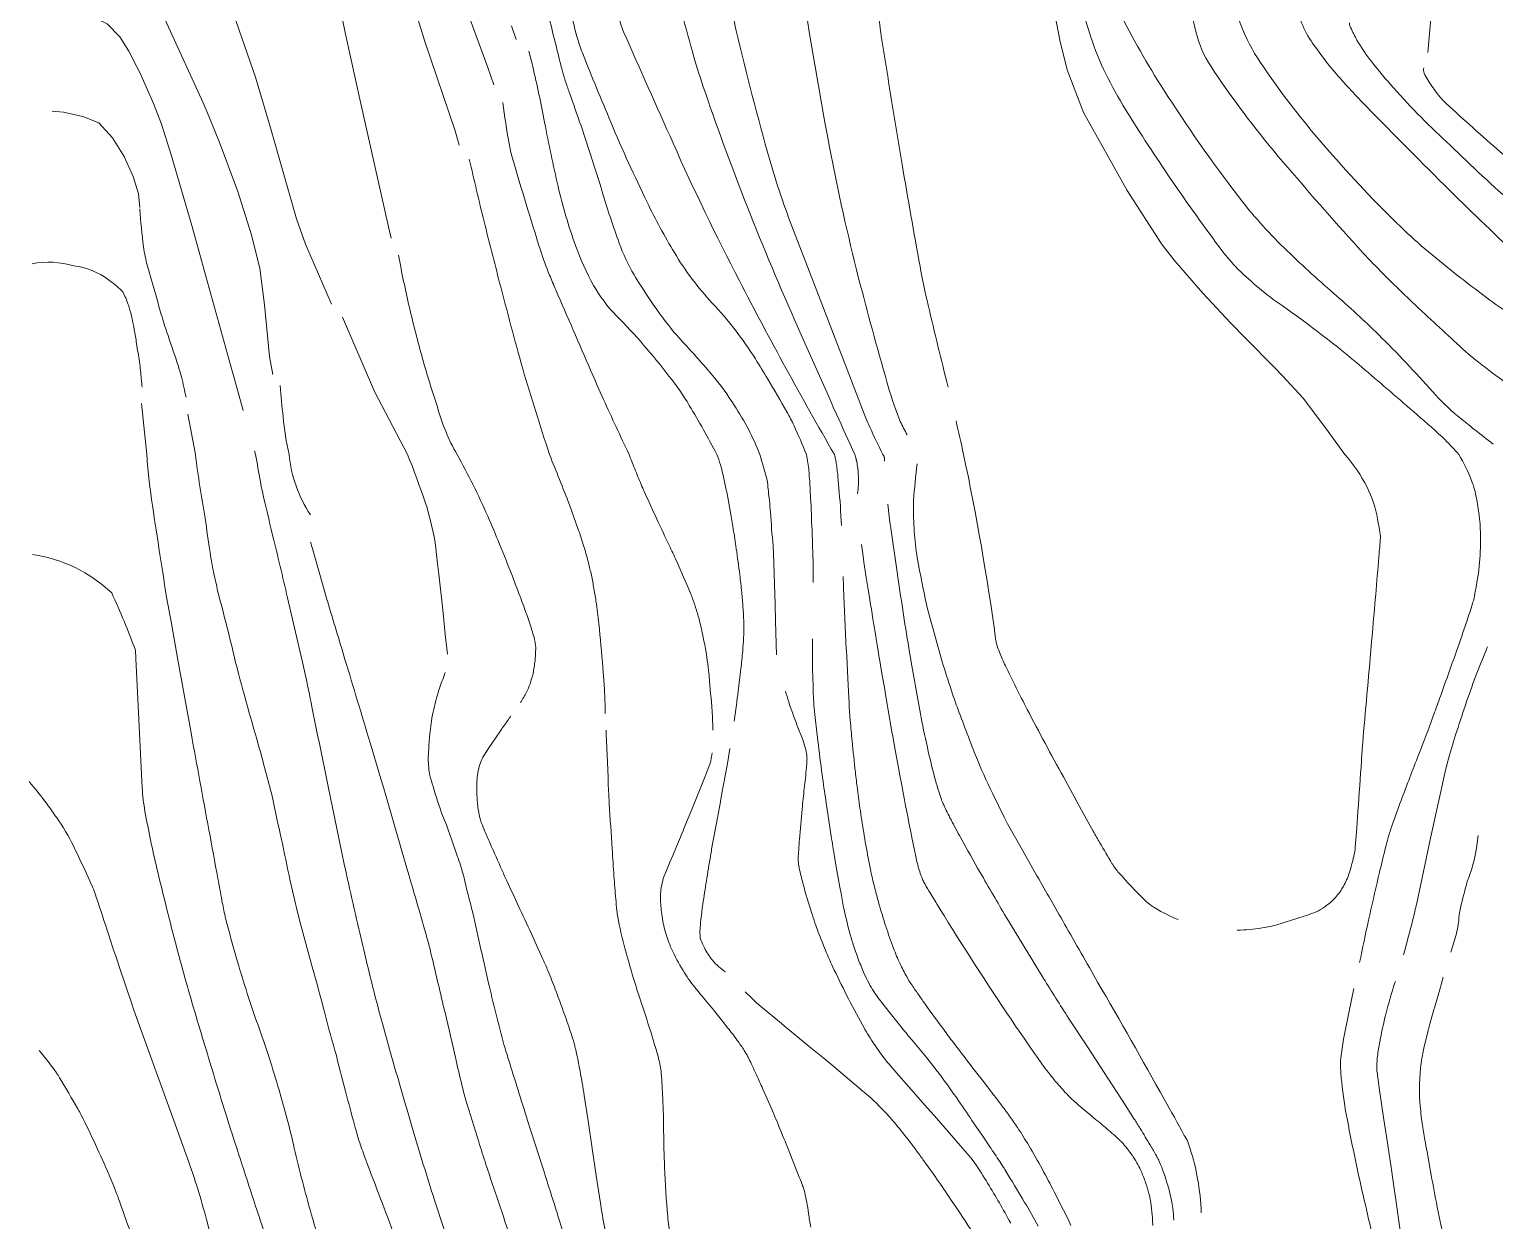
# Model space of a CAD drawing. Header units: inches. Extents: x 115425 to 116786, y 150085 to 152399.
# Drawn here: x 115817.5 to 115936.3, y 151437.8 to 151534.5 of the extents above; entities that cross this region are included whole.
import ezdxf

# ---------------------------------------------------------------- set-up
doc = ezdxf.new("R2010")
doc.units = ezdxf.units.IN
doc.header["$MEASUREMENT"] = 0
doc.layers.add('Contour', color=7, linetype='Continuous', lineweight=0, true_color=0xbed2ff)

msp = doc.modelspace()

# ---------------------------------------------------------------- linework, layer by layer
at = {"layer": 'Contour'}
for p, q in [((115827.01, 151500), (115826.59, 151504.13)), ((115830.34, 151503.25), (115830.95, 151500)), ((115835.83, 151500), (115835.74, 151500.29))]:
    msp.add_line(p, q, dxfattribs=at)
for points in [[(115855.15, 151529.97), (115854.65, 151531.39), (115853.9, 151533.45), (115852.54, 151537.23), (115850.97, 151541.45), (115850.05, 151543.98), (115849.69, 151546.02), (115849.93, 151558.71), (115850.08, 151561.91), (115850.31, 151566.39), (115850.5, 151568.79), (115851.07, 151573.56), (115851.36, 151575.15), (115852.08, 151578.4), (115852.93, 151581.37), (115853.77, 151584.37), (115854.63, 151587.66), (115855.61, 151590.94), (115856.61, 151594.28), (115857.66, 151598.29), (115858.44, 151601.95), (115859.23, 151604.96), (115859.4, 151605.09)], [(115837.22, 151506.49), (115836.97, 151507.93), (115836.55, 151512.12), (115836.18, 151515.11), (115835.48, 151517.88), (115834.38, 151521.32), (115832.97, 151525.17), (115832.05, 151527.45), (115831.58, 151528.52), (115828.62, 151534.97), (115827.95, 151536.34), (115826.23, 151539.62), (115825.54, 151540.94), (115824.89, 151542.16), (115824.41, 151543.34), (115824.23, 151544.48), (115824.12, 151545.44), (115823.96, 151547.23), (115823.92, 151548.57), (115823.76, 151548.9)], [(115899.08, 151548.73), (115899.13, 151546.72), (115899.17, 151546.11), (115899.87, 151540.48), (115900.44, 151536.71), (115901.04, 151533.61), (115901.64, 151531.19), (115902.97, 151527.74), (115906.5, 151521.41), (115909.3, 151517.08), (115910.31, 151515.75), (115912.64, 151513.08), (115914.88, 151510.68), (115916.14, 151509.4), (115918.42, 151507.08), (115919.12, 151506.35), (115920.78, 151504.56), (115922.6, 151502.15), (115924.16, 151500)], [(115841.99, 151512.2), (115839.89, 151517.06), (115839.16, 151519.12), (115836.98, 151526.68), (115835.81, 151530.61), (115834.51, 151534.42), (115832.96, 151538.93)], [(115846.82, 151517.54), (115846.62, 151518.45), (115844.33, 151528.58), (115843.11, 151534.09), (115842.37, 151537.83)], [(115852.33, 151525.08), (115852.01, 151526.24), (115849.55, 151533.49), (115848.37, 151537.39)], [(115820.81, 151535.9), (115822.34, 151535.62), (115823.79, 151534.94), (115824.83, 151533.87), (115825.56, 151532.72), (115826.21, 151531.45), (115826.44, 151530.97), (115827.56, 151528.48), (115828.2, 151526.8), (115828.99, 151524.31), (115830.65, 151518.57), (115831.79, 151514.45), (115833.95, 151506.67), (115834.11, 151506.11), (115834.82, 151503.57)], [(115930.89, 151532.61), (115931.22, 151536.26)], [(115856.95, 151533.66), (115856.58, 151534.76)], [(115819.33, 151527.85), (115820.26, 151527.76), (115821.81, 151527.42), (115823.11, 151526.89), (115824.22, 151525.67), (115825.16, 151524.16), (115825.9, 151522.54), (115826.33, 151521.13), (115826.44, 151520.03)], [(115848.14, 151500), (115845.48, 151505.1), (115842.88, 151511.12)], [(115893.24, 151500), (115893.16, 151500.35), (115893.09, 151500.69), (115893.01, 151501.04), (115892.93, 151501.38), (115892.86, 151501.72), (115892.78, 151502.05), (115892.7, 151502.39), (115892.63, 151502.72)], [(115848.14, 151500), (115848.34, 151499.5), (115848.54, 151499.01), (115848.72, 151498.52), (115848.9, 151498.04), (115849.08, 151497.56), (115849.25, 151497.08), (115849.42, 151496.6), (115849.57, 151496.13), (115849.73, 151495.66), (115849.86, 151495.2), (115849.99, 151494.73), (115850.1, 151494.26), (115850.21, 151493.79), (115850.3, 151493.32), (115850.38, 151492.85), (115850.44, 151492.38), (115850.51, 151491.84), (115850.59, 151491.14), (115850.69, 151490.29), (115850.8, 151489.3), (115850.92, 151488.15), (115851.06, 151486.85), (115851.21, 151485.4), (115851.38, 151483.79)], [(115881.03, 151489.62), (115881.03, 151489.67), (115881.03, 151489.74), (115881.03, 151489.83), (115881.03, 151489.96), (115881.03, 151490.11), (115881.03, 151490.28), (115881.03, 151490.48), (115881.03, 151490.71), (115881.03, 151490.94), (115881.03, 151491.14), (115881.03, 151491.32), (115881.03, 151491.48), (115881.02, 151491.61), (115881.02, 151491.72), (115881.02, 151491.8), (115881.02, 151491.86), (115881.02, 151491.92), (115881.02, 151492), (115881.01, 151492.1), (115881.01, 151492.22), (115881, 151492.35), (115881, 151492.51), (115880.99, 151492.69), (115880.99, 151492.89), (115880.98, 151493.1), (115880.97, 151493.34), (115880.96, 151493.59), (115880.95, 151493.87), (115880.94, 151494.16), (115880.92, 151494.47), (115880.91, 151494.8), (115880.9, 151495.16), (115880.88, 151495.5), (115880.87, 151495.83), (115880.85, 151496.13), (115880.84, 151496.41), (115880.82, 151496.67), (115880.81, 151496.91), (115880.8, 151497.12), (115880.79, 151497.31), (115880.78, 151497.49), (115880.77, 151497.67), (115880.76, 151497.84), (115880.74, 151498.01), (115880.73, 151498.18), (115880.72, 151498.34), (115880.71, 151498.51), (115880.7, 151498.67), (115880.68, 151498.83), (115880.67, 151498.99), (115880.65, 151499.15), (115880.62, 151499.32), (115880.59, 151499.49), (115880.56, 151499.66), (115880.52, 151499.83), (115880.49, 151500)], [(115882.76, 151500), (115882.8, 151499.87), (115882.83, 151499.74), (115882.85, 151499.62), (115882.88, 151499.5), (115882.9, 151499.38), (115882.92, 151499.27), (115882.94, 151499.16), (115882.95, 151499.05), (115882.97, 151498.93), (115882.98, 151498.78), (115883, 151498.6), (115883.03, 151498.39), (115883.05, 151498.15), (115883.07, 151497.88), (115883.1, 151497.58), (115883.13, 151497.25), (115883.16, 151496.9), (115883.19, 151496.54), (115883.22, 151496.17), (115883.25, 151495.8), (115883.27, 151495.42), (115883.29, 151495.02), (115883.31, 151494.62), (115883.33, 151494.22)], [(115884.42, 151500), (115884.44, 151499.93), (115884.46, 151499.87), (115884.48, 151499.81), (115884.49, 151499.74), (115884.51, 151499.68), (115884.53, 151499.63), (115884.54, 151499.57), (115884.55, 151499.52), (115884.56, 151499.46), (115884.58, 151499.41), (115884.59, 151499.34), (115884.6, 151499.28), (115884.61, 151499.21), (115884.62, 151499.14), (115884.63, 151499.06), (115884.65, 151498.98), (115884.66, 151498.9), (115884.67, 151498.81), (115884.68, 151498.71), (115884.69, 151498.61), (115884.7, 151498.5), (115884.7, 151498.38), (115884.71, 151498.26), (115884.72, 151498.14), (115884.73, 151498), (115884.73, 151497.86), (115884.72, 151497.71), (115884.71, 151497.54), (115884.7, 151497.37), (115884.68, 151497.19), (115884.66, 151497.01), (115884.63, 151496.81)], [(115886.7, 151500), (115886.72, 151499.97), (115886.73, 151499.95), (115886.74, 151499.92), (115886.75, 151499.9), (115886.76, 151499.88), (115886.77, 151499.86), (115886.78, 151499.84), (115886.79, 151499.82), (115886.79, 151499.81), (115886.8, 151499.79), (115886.8, 151499.77), (115886.81, 151499.76), (115886.81, 151499.74), (115886.82, 151499.73), (115886.82, 151499.71), (115886.82, 151499.69), (115886.83, 151499.68), (115886.83, 151499.66), (115886.83, 151499.63), (115886.83, 151499.6), (115886.83, 151499.56), (115886.83, 151499.53), (115886.83, 151499.48), (115886.83, 151499.44)]]:
    msp.add_lwpolyline(points, dxfattribs=at)
for points in [[(115891.99, 151505.46, -0.005304), (115890.37, 151512.1, -0.01185), (115889.71, 151515.25, -0.003665), (115888.26, 151523.52, -0.002919), (115886.57, 151533.93, -0.039018), (115886.18, 151539.04, -0.018951), (115886.59, 151549.57)], [(115888.66, 151501.58, -0.004994), (115888.1, 151502.66, -0.026471), (115888.01, 151502.88, -0.019773), (115887.02, 151505.89, -0.007192), (115884.73, 151514.31, -0.015579), (115882.37, 151524.92, -0.011125), (115879.87, 151539.91, -0.034587), (115879.74, 151541.56, -0.010024), (115879.83, 151547.26)], [(115933.39, 151500, 0.004556), (115932.3, 151501.17, 0.020735), (115932.05, 151501.42, 0.004095), (115929.71, 151503.48, 0.002309), (115925.51, 151507.09, 0.024332), (115919.06, 151512.07, -0.04281), (115915.49, 151515.03, -0.037593), (115914.2, 151516.52, -0.01051), (115910.1, 151522.26, -0.011187), (115906.38, 151527.97, -0.022991), (115904.77, 151530.87, -0.038461), (115903.53, 151533.93, -0.032203), (115902.57, 151537.76, -0.018791), (115902.11, 151541.01, -0.042634), (115902.08, 151542.46, -0.027912), (115902.28, 151544.07, 0.035905), (115902.41, 151545.33, 0.011655), (115902.41, 151545.55, -0.025658), (115902.41, 151545.65, -0.074385), (115902.42, 151545.68, -0.025845), (115902.46, 151545.76)], [(115886.7, 151500, -0.005716), (115885.63, 151502.21, -0.017943), (115885.32, 151502.93), (115883.8, 151506.88), (115882.82, 151509.41), (115881.07, 151513.96), (115879.45, 151518.16, -0.022356), (115877.53, 151523.87, -0.012417), (115874.81, 151534.37, -0.004416), (115873.58, 151539.85, -0.005949), (115872.75, 151543.94), (115872.73, 151544.05), (115872.62, 151544.79)], [(115884.42, 151500, -0.000887), (115882.93, 151503.27, -0.001908), (115882.25, 151504.8), (115880.29, 151509.21), (115879.54, 151510.91, -0.01053), (115875.48, 151520.66, -0.011382), (115872.13, 151529.83, -0.014319), (115871.25, 151532.68, -0.005852), (115869.38, 151539.73, -0.021066), (115869.18, 151540.68, -0.00725), (115868.77, 151543.47)], [(115936.19, 151500.84), (115936.02, 151500.97), (115935.99, 151500.99, -0.003939), (115934.52, 151502.14, -0.004658), (115933.29, 151503.13, -0.039048), (115931.28, 151505.08, 0.017209), (115926.91, 151509.69, 0.015838), (115923.25, 151513.06, -0.014391), (115919.23, 151516.76, -0.037124), (115915.47, 151520.99, -0.019998), (115909.46, 151529.59, -0.02766), (115905.86, 151535.93, -0.069758), (115904.95, 151538.69, -0.028816), (115904.6, 151541.47, -0.037099), (115904.61, 151543.65), (115904.62, 151543.71), (115904.64, 151543.88)], [(115882.76, 151500, -0.011264), (115875.06, 151514.08, -0.014604), (115869.69, 151525.24, -0.00071), (115865.67, 151534.27, -0.020813), (115865.55, 151534.59, -0.013128), (115865.05, 151536.18, -0.005443), (115863.97, 151540.06, -0.011898), (115863.87, 151540.47, -0.003956), (115863.62, 151541.71)], [(115937.25, 151505.79, -0.00776), (115934.99, 151507.47, -0.020637), (115934.18, 151508.14, -0.003781), (115930.43, 151511.59, -0.005983), (115928.11, 151513.81, -0.015424), (115924.82, 151517.24, -0.007955), (115918.76, 151524.18, -0.029572), (115913.31, 151531.46, -0.086932), (115912.07, 151534.31, -0.014829), (115911.69, 151536.11, 0.018697), (115911.38, 151537.53), (115911.22, 151538.14), (115911.06, 151538.76), (115910.96, 151539.17), (115910.77, 151539.96)], [(115880.49, 151500, 0.011892), (115879.49, 151502.33, 0.024055), (115878.92, 151503.44, 0.003618), (115877.36, 151506.11, 0.005864), (115876.36, 151507.74, 0.047945), (115872.86, 151512.28, -0.053738), (115869.79, 151516.37, -0.020984), (115867.58, 151520.45, -0.013741), (115864.65, 151526.91, -0.00573), (115862.33, 151532.58, -0.025233), (115861.89, 151533.9, -0.0131), (115861.29, 151536.27, 0.01225), (115860.65, 151538.81), (115860.64, 151538.83), (115860.58, 151539.05)], [(115915.01, 151538.21, 0.02339), (115915.03, 151537.32, 0.037808), (115915.1, 151536.9, 0.019371), (115915.33, 151536.03, 0.014059), (115915.73, 151534.85, 0.058911), (115917.3, 151531.81, 0.027326), (115921.73, 151525.93, 0.019836), (115927.56, 151519.56, 0.027932), (115932.12, 151515.45, 0.010283), (115935.92, 151512.52, 0.020682), (115937.89, 151511.18, 0.014967), (115938.02, 151511.1, 0.003531), (115938.59, 151510.8)], [(115876.72, 151500, 0.053117), (115874.64, 151503.98, 0.035436), (115872.91, 151506.37, 0.013436), (115870.48, 151509.11, -0.024437), (115869.18, 151510.65, -0.029069), (115866.52, 151514.57, -0.048482), (115865.31, 151517.14, -0.013123), (115863.94, 151521.3, 0.010246), (115862.22, 151526.65, 0.002594), (115861.26, 151529.38, -0.007594), (115860.94, 151530.32, -0.015304), (115860.68, 151531.21, -0.00336), (115859.66, 151535.31), (115859.62, 151535.48), (115859.47, 151536.21)], [(115939.83, 151514.96), (115939.42, 151515.11), (115939.39, 151515.13, -0.046657), (115938.45, 151515.85, -0.006872), (115932.67, 151521.41, -0.005046), (115925.9, 151528.23, -0.013605), (115923.48, 151530.85, -0.035068), (115921.29, 151533.75, -0.06751), (115920.49, 151535.46, -0.00719), (115920.35, 151535.9, -0.010287), (115920.27, 151536.22, -0.026001), (115920.23, 151536.43, -0.015448), (115920.19, 151536.8)], [(115924.53, 151535), (115924.52, 151534.95, 0.085438), (115924.54, 151534.82, 0.010603), (115924.62, 151534.62, 0.005117), (115925.14, 151533.61, 0.04097), (115926.36, 151531.83, 0.021395), (115928.11, 151529.74, 0.0281), (115932.7, 151525.08, 0.011693), (115937.96, 151520.17, 0.009714), (115939.87, 151518.79, 0.040956), (115940.87, 151518.18)], [(115857.98, 151532.72), (115858.25, 151531.69), (115858.3, 151531.47, -0.011316), (115859.27, 151526.94, 0.009877), (115860.36, 151521.74, 0.029572), (115861.77, 151516.95, 0.041416), (115863.24, 151513.71, 0.067142), (115865.09, 151511.25, -0.031676), (115869.35, 151506.35, -0.037403), (115871, 151503.97, -0.014701), (115873.23, 151500)], [(115941.95, 151521.12, -0.019328), (115938.63, 151523.12, -0.032418), (115936.79, 151524.52, -0.009231), (115932.37, 151528.48, -0.046201), (115931.58, 151529.37, -0.016345), (115930.88, 151530.38, -0.063604), (115930.59, 151530.93, -0.117367), (115930.55, 151531.35)], [(115866.11, 151500, -0.00257), (115864.04, 151504.46, -0.004902), (115863, 151506.82, -0.000551), (115860.17, 151513.36, -0.003061), (115859.67, 151514.54, -0.022018), (115858.93, 151516.57, -0.006068), (115856.66, 151524.04, -0.027097), (115856.38, 151525.23, -0.010612), (115855.88, 151528.54)], [(115853.16, 151523.94, 0.003327), (115854.36, 151518.89, 0.003279), (115855.62, 151513.93, 0.004633), (115857.49, 151506.95, 0.004633), (115859.66, 151500)], [(115826.45, 151519.91, 0.018445), (115826.74, 151516.84, 0.035539), (115827.07, 151515.27, 0.001444), (115828.13, 151511.54, 0.006859), (115828.36, 151510.76, 0.005397), (115828.86, 151509.26, -0.003445), (115829.64, 151506.92, -0.019248), (115829.82, 151506.28, -0.007569), (115830.19, 151504.63)], [(115826.62, 151505.45, 0.006527), (115826.5, 151506.81, 0.012906), (115826.41, 151507.5, 0.002114), (115826.18, 151509, 0.002783), (115825.99, 151510.14, 0.028802), (115825.58, 151511.91, 0.041373), (115825.18, 151512.94, 0.07221), (115824.97, 151513.3, 0.01795), (115823.9, 151514.17, 0.13344), (115821.08, 151515.3, 0.120632), (115817.71, 151515.46)], [(115852.17, 151500, -0.065998), (115850.57, 151503.85, -0.010744), (115849.37, 151507.76, -0.01133), (115848.3, 151511.93, -0.01133), (115847.42, 151516.15)], [(115837.83, 151505.58, 0.007357), (115838.06, 151503.05, 0.036178), (115838.55, 151500)], [(115841.34, 151435.03, -0.006128), (115840.34, 151438.38, -0.012212), (115838.97, 151443.72, 0.013873), (115837.74, 151448.41, 0.015072), (115836.03, 151453.69, -0.015429), (115834.37, 151458.84, -0.003497), (115833.52, 151461.85, -0.016292), (115833.36, 151462.5, -0.002917), (115833.1, 151463.82, -0.002176), (115832.77, 151465.59, -0.000267), (115831.32, 151473.48, -0.000537), (115830.6, 151477.4), (115829.53, 151483.34), (115829, 151486.27), (115828.61, 151488.43, -0.001433), (115827.39, 151496.34, -0.002668), (115827.15, 151498.34), (115827.05, 151499.46, -0.003916), (115827.01, 151500)], [(115847.11, 151436.58, 0.002409), (115845.97, 151439.6, -0.002285), (115844.76, 151442.78, -0.002833), (115844.27, 151444.14, -0.005589), (115843.94, 151445.28, -0.009165), (115843.24, 151447.92, -0.004115), (115842.38, 151451.22, -0.006709), (115841.44, 151454.68, 0.005388), (115840.42, 151458.42), (115839.5, 151461.81), (115839.19, 151462.98), (115838.64, 151465.41, -0.001287), (115837.91, 151468.86, -0.008005), (115837.24, 151472.02, -0.000987), (115836.18, 151476.03, -0.007862), (115834.21, 151483.12, 0.008593), (115832.75, 151488.92, 0.015936), (115832.45, 151490.29, -0.009002), (115832.14, 151492.03, -0.003067), (115831.74, 151494.82, -0.013129), (115830.95, 151500)], [(115851.65, 151435.53, -0.0072), (115850.33, 151439.51, -0.00499), (115848.56, 151445.3, -0.001712), (115846.77, 151451.45, -0.004454), (115846.11, 151453.82, -0.001475), (115845.51, 151456.1, -0.003345), (115845.25, 151457.1, -0.00245), (115844.77, 151459.11, -0.001792), (115844.12, 151461.86, -0.001226), (115843.36, 151465.23, -0.002982), (115843.05, 151466.62), (115842.8, 151467.82), (115841.72, 151473.05, -0.001731), (115840.4, 151479.52, 0.004076), (115839.83, 151482.27), (115839.71, 151482.8), (115838.42, 151488.37, 0.002486), (115837.21, 151493.46, -0.003584), (115836.38, 151496.99, -0.011731), (115836.22, 151497.78, -0.001747), (115835.83, 151500)], [(115852.17, 151500, -0.024152), (115854.65, 151494.99, -0.005691), (115855.61, 151492.72, -0.005027), (115856.65, 151490.12, -0.001158), (115857.36, 151488.25, -0.00288), (115857.64, 151487.5, -0.002629), (115858.1, 151486.21, -0.003955), (115858.45, 151484.99, -0.00763), (115858.53, 151484.55), (115858.55, 151484.29, -0.012296), (115858.54, 151484.04, -0.01635), (115858.49, 151483.28, -0.018656), (115858.33, 151482.22, -0.009728), (115858.09, 151481.38, -0.026327), (115857.81, 151480.72, -0.008671), (115857.32, 151479.87)], [(115864.19, 151478.98, 0.002795), (115864.15, 151480.27, 0.00538), (115864.11, 151480.94), (115864, 151482.72, 0.00213), (115863.66, 151486.27, 0.006542), (115863.43, 151488.1, 0.003494), (115863.24, 151489.26, 0.006203), (115863.03, 151490.35, 0.009688), (115862.79, 151491.32, 0.007769), (115862.43, 151492.6, 0.012404), (115861.96, 151494), (115861.29, 151495.91, 0.001681), (115859.66, 151500)], [(115866.11, 151500, 0.003251), (115866.64, 151498.66, 0.003441), (115867.16, 151497.4), (115867.22, 151497.25), (115867.22, 151497.25, 0.007334), (115867.34, 151496.99, 0.000943), (115868.25, 151495.01, 0.002375), (115869.29, 151492.79, -0.004194), (115869.88, 151491.53), (115870.06, 151491.12), (115870.54, 151490.05), (115870.8, 151489.44), (115871.11, 151488.7, -0.01486), (115871.29, 151488.22, -0.008312), (115871.58, 151487.35, -0.015908), (115871.86, 151486.37, -0.011516), (115872.16, 151485, -0.007822), (115872.38, 151483.78, -0.00939), (115872.52, 151482.76, -0.008162), (115872.57, 151482.33, -0.001244), (115872.82, 151479.54, -0.010551), (115872.86, 151478.98, -0.004398), (115872.91, 151477.62)], [(115874.64, 151478.35), (115874.66, 151478.49), (115874.66, 151478.5, 0.002325), (115874.96, 151480.79, 0.002922), (115875.18, 151482.61, 0.007832), (115875.33, 151484.03, 0.009985), (115875.4, 151485.15, 0.008649), (115875.42, 151485.97, 0.011916), (115875.41, 151486.57, 0.00491), (115875.39, 151487.03, 0.004027), (115875.35, 151487.59, 0.006512), (115875.25, 151488.82, 0.005622), (115875.09, 151490.24, 0.004899), (115874.81, 151492.35, 0.00636), (115874.56, 151493.96), (115874.52, 151494.17), (115874.5, 151494.3), (115874.36, 151495.12), (115874.03, 151496.95, 0.0077), (115873.97, 151497.22, 0.00132), (115873.63, 151498.79, 0.025812), (115873.53, 151499.16, 0.01095), (115873.23, 151500)], [(115878.08, 151483.73), (115877.99, 151486.47), (115877.95, 151487.85), (115877.82, 151491.95), (115877.8, 151492.59, -0.01413), (115877.59, 151495.29, -0.008935), (115877.5, 151496.28, -0.014987), (115877.35, 151497.74, 0.004754), (115876.72, 151500)], [(115910.64, 151462.26, -0.034788), (115908.8, 151463.18, -0.062654), (115907.89, 151463.88, -0.015226), (115905.84, 151466.05, -0.047407), (115905.27, 151466.82, -0.0027), (115904.3, 151468.48, -0.004764), (115903.76, 151469.42), (115902.81, 151471.14), (115901.33, 151473.83, -0.005473), (115898.4, 151479.31, -0.008621), (115896.63, 151482.85, -0.016336), (115896.15, 151483.96, -0.028333), (115895.92, 151484.63, -0.033726), (115895.84, 151485.03, 0.01875), (115893.24, 151500)], [(115924.16, 151500, -0.062518), (115925.96, 151497.33, -0.074294), (115926.81, 151494.76, -0.00453), (115927.04, 151493.35, -0.057349), (115927.04, 151493.24, -0.002242), (115926.92, 151491.7, -0.000561), (115926.39, 151485.54, -0.000381), (115925.68, 151477.5, 0.002578), (115925.58, 151476.31, 0.002642), (115925.5, 151475.15, -0.000746), (115925.22, 151471.06), (115925.12, 151469.7), (115925, 151468.13, -0.038013), (115924.88, 151467.38, -0.020298), (115924.51, 151466.02, -0.051166), (115924.04, 151464.96, -0.052776), (115923.39, 151464.05, -0.042068), (115922.87, 151463.55, -0.037213), (115922.19, 151463.08, -0.047431), (115921.46, 151462.74, -0.013289), (115918.72, 151461.86, -0.036112), (115917.44, 151461.58, -0.023379), (115915.43, 151461.39)], [(115933.39, 151500, -0.044426), (115934.46, 151497.81, -0.050349), (115934.82, 151496.48, -0.005307), (115935.04, 151495.07, -0.016335), (115935.1, 151494.61, -0.030317), (115935.14, 151492.12, -0.031731), (115934.89, 151489.76, -0.008308), (115934.63, 151488.35, -0.025543), (115934.51, 151487.89, -0.005643), (115934.04, 151486.45, -0.003362), (115933.21, 151484.04, -0.000759), (115931.84, 151480.2, -0.001932), (115931.3, 151478.7, -0.005674), (115930.14, 151475.63, 0.0047), (115928.72, 151471.93, 0.003057), (115927.99, 151469.92, 0.009564), (115927.67, 151468.91, 0.008997), (115927.46, 151468.11, 0.004177), (115926.97, 151466.1, 0.007215), (115925.44, 151459.2), (115925.35, 151458.79)], [(115912.51, 151438.48, 0.03369), (115912.22, 151441.22, 0.036753), (115911.61, 151443.67), (115911.42, 151444.23, 0.034468), (115911.14, 151444.75, 0.006782), (115909.5, 151447.68, 0.005398), (115904.11, 151457.19, 0.001854), (115901.42, 151461.9, 0.000569), (115899.19, 151465.82), (115897.77, 151468.32), (115896.8, 151470.03), (115896.52, 151470.56), (115895.6, 151472.45, -0.013533), (115894.2, 151475.61, -0.003866), (115892.71, 151479.52, -0.014191), (115892.24, 151480.9, -0.011735), (115891.51, 151483.18, -0.006358), (115890.22, 151487.86, -0.003868), (115889.5, 151491.49, -0.015538), (115889.44, 151491.89, -0.020439), (115889.22, 151494.02, -0.012359), (115889.17, 151496.27, -0.002308), (115889.47, 151499.23)], [(115887.09, 151495.96), (115887.27, 151494.51), (115887.34, 151494.02), (115887.85, 151490.44), (115887.87, 151490.31), (115887.89, 151490.2), (115888.02, 151489.3, 0.005087), (115888.99, 151483.15, 0.006479), (115889.86, 151478.34, 0.008592), (115890.46, 151475.54, 0.012105), (115890.96, 151473.57, 0.003285), (115891.23, 151472.65, 0.009664), (115891.33, 151472.34, 0.00597), (115891.44, 151472.01, 0.008869), (115891.53, 151471.79, 0.011814), (115891.66, 151471.49, 0.006693), (115891.9, 151470.98, 0.007047), (115892.22, 151470.36, 0.002934), (115893.01, 151468.89, 0.005283), (115894.58, 151466.09, 0.004025), (115896.7, 151462.46, 0.003857), (115899.72, 151457.49, 0.005894), (115901.75, 151454.27), (115903.28, 151451.93), (115904.63, 151449.86), (115906.34, 151447.22), (115907.08, 151446.07, -0.006028), (115907.55, 151445.32, -0.00326), (115908.4, 151443.92, -0.006567), (115908.87, 151443.11, -0.014842), (115909.06, 151442.74), (115909.11, 151442.64), (115909.22, 151442.38, -0.017874), (115909.53, 151441.55, -0.013529), (115909.87, 151440.44), (115909.91, 151440.3), (115910.1, 151439.48, -0.029449), (115910.21, 151438.85, -0.01932), (115910.28, 151437.88)], [(115857.27, 151434.22, -0.002366), (115855.12, 151440.55, -0.004081), (115853.92, 151444.24, -0.004493), (115852.86, 151447.68, -0.01317), (115852.55, 151448.86, -0.003098), (115852.06, 151450.96, 0.001737), (115851.19, 151454.71, 0.000414), (115850.08, 151459.41, 0.003574), (115849.95, 151459.96, 0.007616), (115849.65, 151461.06, 0.001538), (115848.08, 151466.5), (115846.41, 151472.24), (115846.14, 151473.16), (115845.91, 151473.94), (115845.11, 151476.61, 0.001014), (115843.08, 151483.37, -0.001444), (115841.65, 151488.11), (115841.64, 151488.15), (115840.63, 151491.7, -0.001685), (115840.29, 151492.89)], [(115849.06, 151409.56, -0.004076), (115847.51, 151412.09, -0.009682), (115846.88, 151413.16, -0.001626), (115843.8, 151418.77, -0.0097), (115843.31, 151419.72, -0.014008), (115841.88, 151422.81, -0.009633), (115840.02, 151427.41, -0.004947), (115837.51, 151434.15, -0.006913), (115835.83, 151439.01, -0.001328), (115834.39, 151443.44, -0.002034), (115833.46, 151446.33, -0.002457), (115832.64, 151449, -0.001211), (115831, 151454.42, -0.007843), (115829.44, 151459.97, -0.006811), (115827.83, 151466.41, -0.013031), (115826.86, 151471.04, -0.032398), (115826.64, 151472.94), (115826.56, 151474.61), (115826.37, 151478.48), (115826.12, 151483.45), (115826.08, 151484.12, 0.021406), (115824.16, 151488.76, 0.157185), (115817.74, 151491.87)], [(115908.58, 151437.43, 0.006684), (115908.56, 151438, 0.012113), (115908.53, 151438.31), (115908.45, 151439.06), (115908.44, 151439.14, 0.011723), (115908.39, 151439.49, 0.010312), (115908.31, 151439.88, 0.010318), (115908.22, 151440.22, 0.008482), (115908.1, 151440.63, 0.010955), (115908, 151440.92, 0.006854), (115907.83, 151441.38, 0.018953), (115907.52, 151442.09, 0.022249), (115907.2, 151442.68, 0.007383), (115907, 151443.02, 0.011873), (115906.86, 151443.22, 0.007622), (115906.65, 151443.5, 0.009581), (115906.48, 151443.72, 0.00967), (115906.27, 151443.97, 0.010344), (115906.07, 151444.19, 0.009244), (115905.81, 151444.45, 0.010762), (115905.58, 151444.67, 0.005227), (115905.02, 151445.15, 0.002675), (115903.92, 151446.08), (115903.44, 151446.48), (115903.03, 151446.82), (115902.54, 151447.24), (115902.14, 151447.58, -0.017152), (115901.85, 151447.86, -0.009789), (115901.36, 151448.37, -0.007003), (115900.93, 151448.86, -0.008635), (115900.59, 151449.26, -0.00539), (115900.11, 151449.87, -0.007607), (115899.78, 151450.3), (115899.29, 151450.99), (115898.94, 151451.48), (115898.35, 151452.33), (115898.14, 151452.64), (115897.74, 151453.21), (115897.46, 151453.62), (115897.09, 151454.17), (115896.75, 151454.67), (115896.38, 151455.23), (115896.02, 151455.77), (115895.64, 151456.35), (115895.27, 151456.91), (115894.9, 151457.48), (115894.53, 151458.05), (115894.16, 151458.61), (115893.79, 151459.19), (115893.42, 151459.77), (115893.07, 151460.33), (115892.67, 151460.95), (115892.34, 151461.49), (115892, 151462.02), (115891.66, 151462.58), (115891.53, 151462.79), (115891.1, 151463.48), (115890.99, 151463.67), (115890.52, 151464.43, -0.008134), (115890.12, 151465.12, -0.016634), (115889.94, 151465.47, -0.016643), (115889.87, 151465.62, -0.009856), (115889.78, 151465.87, -0.013655), (115889.59, 151466.44, -0.015842), (115889.46, 151466.94), (115889.34, 151467.51), (115889.26, 151467.89), (115889.04, 151468.93), (115888.98, 151469.24), (115888.81, 151470.12), (115888.74, 151470.49), (115888.61, 151471.15), (115888.54, 151471.5), (115888.45, 151471.98), (115888.34, 151472.53), (115888.22, 151473.16), (115888.07, 151473.96), (115887.96, 151474.58), (115887.82, 151475.31), (115887.72, 151475.87), (115887.6, 151476.5), (115887.49, 151477.11), (115887.4, 151477.62), (115887.31, 151478.15), (115887.23, 151478.64), (115887.12, 151479.25), (115887.04, 151479.73), (115886.91, 151480.51), (115886.82, 151481.08), (115886.67, 151481.94), (115886.57, 151482.55), (115886.45, 151483.25), (115886.38, 151483.67), (115886.29, 151484.23), (115886.19, 151484.87), (115886.1, 151485.41), (115885.97, 151486.16), (115885.89, 151486.67), (115885.77, 151487.43), (115885.7, 151487.81), (115885.58, 151488.58), (115885.51, 151489.03), (115885.35, 151490.01), (115885.35, 151490.02), (115885.16, 151491.26), (115885.09, 151491.75), (115884.96, 151492.68)], [(115883.47, 151490.1), (115883.51, 151489.29), (115883.51, 151489.16), (115883.73, 151484.16), (115883.74, 151484.09), (115883.76, 151483.61), (115883.85, 151481.85), (115883.9, 151480.75), (115883.95, 151479.84), (115883.97, 151479.52), (115884.05, 151478.41, 0.005336), (115884.2, 151476.76, 0.00344), (115884.47, 151474.22, 0.003758), (115884.63, 151472.86, 0.002857), (115884.87, 151471.08, 0.006832), (115885.18, 151469.07, 0.006629), (115885.56, 151467, 0.006532), (115885.78, 151465.9, 0.005504), (115886.09, 151464.61, 0.010672), (115886.38, 151463.53, 0.006254), (115886.94, 151461.7, 0.014295), (115887.56, 151459.93, 0.01966), (115888.09, 151458.68, 0.015198), (115888.63, 151457.63, 0.021996), (115889.06, 151456.93, 0.003649), (115889.63, 151456.11, 0.004103), (115890.14, 151455.38, 0.002037), (115891.63, 151453.33, 0.003971), (115892.41, 151452.28, 0.00379), (115893.57, 151450.77, -0.002592), (115895.28, 151448.56, -0.001794), (115896.25, 151447.28, -0.00241), (115896.97, 151446.32, -0.015387), (115897.61, 151445.39, -0.010061), (115898.52, 151443.93, -0.007813), (115899.6, 151442.04, -0.007986), (115900.59, 151440.16), (115901.34, 151438.68), (115901.74, 151437.89), (115901.95, 151437.45)], [(115899.29, 151437.38, 0.006443), (115898.19, 151439.32, 0.005592), (115896.86, 151441.52), (115896.58, 151441.98), (115896.52, 151442.08, 0.00423), (115896.17, 151442.63, 0.001901), (115895.37, 151443.83), (115894.79, 151444.69), (115893.92, 151445.97, 0.002391), (115892.71, 151447.74, 0.003347), (115891.82, 151449, 0.003848), (115891.36, 151449.64, 0.007407), (115891.11, 151449.97), (115890.84, 151450.31), (115890.25, 151451.04, 0.003051), (115889.17, 151452.34, -0.004023), (115888.35, 151453.34), (115888.03, 151453.73), (115887.18, 151454.81), (115886.79, 151455.29), (115886.29, 151455.95, -0.021795), (115885.97, 151456.42, -0.014863), (115885.55, 151457.13, -0.022223), (115885.19, 151457.86, -0.014829), (115884.73, 151458.98, -0.009905), (115884.26, 151460.34, -0.014867), (115883.99, 151461.26, -0.005989), (115883.67, 151462.52, -0.010444), (115883.51, 151463.25), (115883.3, 151464.38), (115883.21, 151464.88), (115883.07, 151465.66), (115883.02, 151465.94), (115882.97, 151466.24), (115882.78, 151467.34, -0.002942), (115882.51, 151469.03, -0.001735), (115882.07, 151471.91, -0.004052), (115881.77, 151474, -0.003068), (115881.42, 151476.77, -0.003871), (115881.2, 151478.65, -0.007072), (115881.11, 151479.68, -0.005201), (115881.05, 151480.58, -0.008246), (115881.03, 151481.16), (115881.03, 151481.21), (115881, 151482.6, -0.002702), (115880.99, 151483.56, -0.00174), (115880.99, 151485.05)], [(115928.91, 151459.39, 0.004243), (115929.67, 151462.26, 0.009296), (115929.98, 151463.58), (115930.86, 151467.71), (115931.06, 151468.62), (115931.62, 151471.19), (115931.89, 151472.42), (115932.27, 151474.15), (115932.48, 151475.03, -0.001138), (115933.14, 151477.25, -0.002624), (115933.93, 151479.66, -0.006071), (115934.76, 151481.98, -0.001416), (115935.62, 151484.12, -0.007362), (115935.73, 151484.4)], [(115861.44, 151434.2, 0.020677), (115860.35, 151438.23, 0.001026), (115859.17, 151441.95, -0.000949), (115857.89, 151445.96, -0.000424), (115856.34, 151450.9, -0.002638), (115855.97, 151452.13, -0.011793), (115854.7, 151457.22, -0.001012), (115853.35, 151463.19, -0.009505), (115852.62, 151466.11, 0.019324), (115852.12, 151467.6, 0.022152), (115850.99, 151470.7, -0.010595), (115850.22, 151473.05, -0.005555), (115849.96, 151473.96, -0.014478), (115849.87, 151474.59, -0.050665), (115849.87, 151476.05, -0.021956), (115850.13, 151478.64, -0.029424), (115850.58, 151480.49, -0.04023), (115851, 151481.74), (115851.19, 151482.3)], [(115897.06, 151437.64, 0.00948), (115895.19, 151440.88, 0.018411), (115894.14, 151442.5), (115893.85, 151442.9), (115893.8, 151442.97), (115893.53, 151443.28), (115892.97, 151443.92), (115890.88, 151446.33), (115890.56, 151446.69), (115890.11, 151447.2), (115888.61, 151448.92), (115888, 151449.6), (115887.18, 151450.55, -0.02145), (115886.69, 151451.16, -0.012089), (115885.89, 151452.31, -0.018938), (115885.04, 151453.71, -0.011309), (115883.75, 151456.13, -0.005537), (115882.62, 151458.46, -0.011384), (115882.11, 151459.61, -0.005854), (115881.53, 151461.05, -0.011305), (115881.25, 151461.8, -0.002879), (115880.99, 151462.61, -0.003877), (115880.8, 151463.21), (115880.67, 151463.62), (115880.38, 151464.6, -0.010273), (115880.02, 151465.95, -0.020415), (115879.88, 151466.64, -0.017267), (115879.83, 151467.01, -0.032019), (115879.83, 151467.21), (115879.84, 151467.37), (115879.85, 151467.59, -0.004227), (115879.93, 151468.75, -0.001972), (115880.15, 151471.22, -0.007108), (115880.32, 151472.89, 0.006975), (115880.5, 151474.59, 0.010453), (115880.54, 151475.14, 0.018239), (115880.54, 151475.47, 0.047168), (115880.51, 151475.74, 0.019612), (115880.35, 151476.37, 0.021816), (115879.97, 151477.45, -0.010804), (115879.16, 151479.61, -0.009281), (115879.06, 151479.92, -0.003359), (115878.8, 151480.78)], [(115856.54, 151478.78, 0.00247), (115855.99, 151478.01, 0.005261), (115855.74, 151477.65), (115854.93, 151476.46), (115854.81, 151476.28), (115854.61, 151475.98), (115854.31, 151475.52, 0.047293), (115854.13, 151475.14, 0.029728), (115853.92, 151474.51, 0.043561), (115853.8, 151473.8, 0.027047), (115853.77, 151472.63, 0.014802), (115853.84, 151471.48, 0.031377), (115853.92, 151470.94, 0.012981), (115854.06, 151470.36, 0.026094), (115854.16, 151470.08, 0.006665), (115854.43, 151469.41, 0.004586), (115854.85, 151468.44, 0.001099), (115855.82, 151466.25, 0.002642), (115856.23, 151465.34, 0.0027), (115857.13, 151463.4, -0.00228), (115858.2, 151461.11), (115858.73, 151459.94), (115859.13, 151459.05, -0.008483), (115859.53, 151458.12, -0.005267), (115860.13, 151456.61, -0.004815), (115860.71, 151455.05, -0.004533), (115861.29, 151453.39, -0.002616), (115861.53, 151452.65, -0.006981), (115861.62, 151452.37, -0.011738), (115861.69, 151452.12, -0.005386), (115861.82, 151451.56, -0.009872), (115862.14, 151449.98, -0.007889), (115862.48, 151447.99), (115862.79, 151445.94), (115863.15, 151443.51), (115863.54, 151440.95), (115863.82, 151439.08, 0.009244), (115864.19, 151436.92, 0.006642)], [(115869.47, 151436.61, -0.02655), (115869.25, 151438.17, -0.010356), (115868.99, 151442.18, -0.009379), (115868.92, 151445.09, 0.010251), (115868.85, 151447.76, 0.008159), (115868.72, 151449.8, 0.02748), (115868.64, 151450.4, 0.020381), (115868.5, 151451.02, 0.006675), (115867.95, 151452.9, 0.008124), (115867.12, 151455.46, -0.010236), (115866.47, 151457.49, -0.008043), (115865.72, 151460.16, -0.012839), (115865.32, 151461.85), (115865.23, 151462.31), (115865.2, 151462.46, -0.012568), (115865.13, 151462.99, -0.007103), (115865.04, 151463.94, -0.002723), (115864.89, 151465.77, -0.002237), (115864.74, 151468, -0.000692), (115864.51, 151471.66, -0.002359), (115864.45, 151472.73), (115864.43, 151473.27), (115864.42, 151473.33), (115864.41, 151473.79), (115864.36, 151475.03), (115864.26, 151477.33), (115864.26, 151477.36), (115864.25, 151477.62)], [(115872.85, 151475.79, -0.018747), (115872.75, 151475.16, -0.041086), (115872.66, 151474.88), (115872.33, 151474.02), (115872.26, 151473.82), (115871.2, 151471.2), (115870.92, 151470.49), (115870.54, 151469.58), (115870.49, 151469.45), (115870.35, 151469.1), (115870.28, 151468.94), (115869.97, 151468.2), (115869.66, 151467.47), (115869.66, 151467.47), (115869.43, 151466.91), (115869.21, 151466.38), (115868.93, 151465.72, 0.042214), (115868.84, 151465.41, 0.017815), (115868.7, 151464.68, 0.047123), (115868.66, 151464, 0.023995), (115868.76, 151462.69, 0.036099), (115869.06, 151461.23, 0.03808), (115869.55, 151459.9, 0.028943), (115870.49, 151458.13, 0.034893), (115871.44, 151456.77, 0.002588), (115872.4, 151455.61, -0.003906), (115873.03, 151454.84), (115873.79, 151453.89), (115874.1, 151453.49, -0.010394), (115874.89, 151452.46, -0.013546), (115875.45, 151451.64), (115875.58, 151451.43), (115875.64, 151451.33, -0.013128), (115875.79, 151451.05, -0.007458), (115876.04, 151450.54, -0.002682), (115876.44, 151449.67, -0.002038), (115876.96, 151448.51), (115877.55, 151447.18), (115877.82, 151446.56, -0.003545), (115878.17, 151445.71, -0.001568), (115878.96, 151443.79), (115879.4, 151442.69), (115879.92, 151441.37, -0.00585), (115880.19, 151440.66, -0.011886), (115880.3, 151440.3, -0.020567), (115880.36, 151440.08, -0.006265), (115880.52, 151439.34, -0.014471), (115880.67, 151438.42, 0.012146), (115880.85, 151437.32, 0.014221)], [(115873.91, 151458.02, -0.057732), (115872.87, 151458.97, -0.068576), (115872.23, 151459.96, -0.007082), (115871.93, 151460.61, -0.064557), (115871.9, 151460.69, -0.020943), (115871.87, 151461, -0.027143), (115871.86, 151461.24, -0.008306), (115871.89, 151461.69, -0.009676), (115871.92, 151462.07, -0.007431), (115872.1, 151463.52, -0.005725), (115872.39, 151465.39, -0.001013), (115872.72, 151467.43, -0.003836), (115872.81, 151467.96), (115873.05, 151469.24), (115873.28, 151470.51), (115873.52, 151471.8), (115873.52, 151471.83), (115873.53, 151471.87), (115873.64, 151472.5), (115873.65, 151472.52), (115874.03, 151474.63), (115874.11, 151475.08), (115874.29, 151476.15)], [(115843.15, 151406.73, -0.005242), (115841.43, 151410, -0.009547), (115840.53, 151411.82, -0.00122), (115838.2, 151416.82, -0.012914), (115837.99, 151417.3, -0.017493), (115837.26, 151419.32, -0.004528), (115834.79, 151427.25, -0.011973), (115831.92, 151437.62, 0.024924), (115830.42, 151442.57), (115829.19, 151445.97), (115827.87, 151449.61), (115825.97, 151454.91), (115825.88, 151455.16), (115825.84, 151455.27), (115824.77, 151458.46, -0.0032), (115823.65, 151461.83, 0.003737), (115822.69, 151464.72, 0.026163), (115822.59, 151464.97, 0.002175), (115821.24, 151467.87, 0.03777), (115819.87, 151470.28, 0.026383), (115817.48, 151473.45)], [(115934.97, 151469.09, -0.054842), (115934.3, 151465.91, 0.055911), (115933.89, 151464.57, 0.047026), (115933.4, 151462.4, -0.055842), (115933.15, 151460.95), (115932.74, 151459.61)], [(115928.93, 151434.9), (115928.36, 151438.95), (115928.01, 151441.4), (115927.93, 151441.98), (115927.91, 151442.14), (115927.56, 151444.5), (115927.3, 151446.21), (115926.94, 151448.61, -0.004322), (115926.83, 151449.44, -0.006379), (115926.76, 151450, -0.023638), (115926.75, 151450.2, -0.010431), (115926.76, 151450.65, -0.026197), (115926.8, 151451.17, -0.011651), (115926.99, 151452.35, -0.016556), (115927.48, 151454.6, -0.014498), (115928.21, 151457.14), (115928.21, 151457.16), (115928.25, 151457.27)], [(115932.14, 151457.59), (115931.97, 151456.98), (115931.91, 151456.78), (115931.43, 151455.1), (115931.41, 151455.05), (115931.22, 151454.37), (115931.08, 151453.89), (115931.06, 151453.79), (115930.92, 151453.26), (115930.8, 151452.81), (115930.6, 151451.97, 0.013024), (115930.48, 151451.41, 0.009184), (115930.34, 151450.6, 0.016666), (115930.27, 151449.94, 0.012376), (115930.22, 151449.05, 0.011915), (115930.21, 151448.13, 0.015184), (115930.24, 151447.41, 0.008595), (115930.33, 151446.47, 0.010799), (115930.43, 151445.73, 0.002436), (115930.65, 151444.38, 0.003386), (115930.82, 151443.41), (115931.02, 151442.3), (115931.1, 151441.83, 0.001605), (115931.58, 151439.31, 0.001316), (115932.19, 151436.24)], [(115896.53, 151432.35, 0.009372), (115895.58, 151434.18, 0.01317), (115894.85, 151435.45), (115894.13, 151436.63), (115894.05, 151436.75, 0.008913), (115892.19, 151439.59, 0.007728), (115889.94, 151442.8, 0.002452), (115889.37, 151443.58, 0.002896), (115888.88, 151444.23, 0.011915), (115887.74, 151445.66, 0.01527), (115886.79, 151446.73, 0.007675), (115886.17, 151447.36, 0.015737), (115885.86, 151447.66, 0.002606), (115885.26, 151448.18, 0.002274), (115884.57, 151448.76), (115882.55, 151450.47), (115881.8, 151451.09), (115880.73, 151451.97), (115878.68, 151453.64), (115878.47, 151453.82), (115876.76, 151455.24, -0.017488), (115876.39, 151455.56, -0.007129), (115875.53, 151456.41)], [(115924.89, 151456.67), (115924.48, 151454.69, 0.004564), (115924.06, 151452.57, 0.011001), (115923.93, 151451.81, 0.010855), (115923.83, 151451.03, 0.033832), (115923.81, 151450.33, 0.01863), (115923.9, 151449.07, 0.019837), (115924.36, 151445.99, 0.009289), (115925.73, 151439.5, 0.00082), (115926.44, 151436.43, -0.001771)], [(115839.69, 151405.06, -0.002979), (115839.22, 151405.69, -0.011561), (115839.1, 151405.86, -0.008169), (115837.1, 151408.93, -0.015987), (115836.15, 151410.55, -0.015547), (115834.91, 151413.02, -0.009436), (115833.07, 151417.17, -0.005136), (115830.19, 151424.24, -0.009609), (115828.76, 151428.06, -0.002233), (115827.42, 151431.93, 0.002434), (115826.18, 151435.48, 0.001147), (115824.62, 151439.88, 0.008276), (115824.39, 151440.48), (115824.33, 151440.62), (115823.95, 151441.53, 0.007229), (115822.85, 151444, 0.007217), (115821.67, 151446.44, 0.016077), (115821.41, 151446.92, 0.002988), (115819.93, 151449.43, 0.025511), (115819.43, 151450.19, 0.0126), (115818.29, 151451.63)]]:
    msp.add_lwpolyline(points, format="xyb", dxfattribs=at)
msp.add_arc((115849.32, 151501.06), 10.83, 185.6384, 213.4452, dxfattribs=at)

doc.saveas('drawing.dxf')
